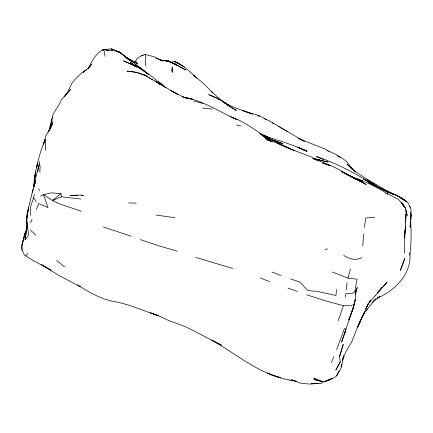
<?xml version="1.0" encoding="UTF-8"?>
<svg xmlns="http://www.w3.org/2000/svg" width="433" height="433" viewBox="0 0 433 433"><rect width="100%" height="100%" fill="white"/><g stroke="black" fill="none" stroke-linecap="round" stroke-linejoin="round"><path stroke-width="0.65" d="M289.986 380.131L289.709 380.071C260.006 375.086 237.23 354.356 211.753 340.262L221.355 345.079L186.12 326.958L168.345 320.344L159.339 316.177L150.078 312.718L158.559 315.662C143.085 310.878 128.32 303.625 112.179 301.222C99.639 298.472 88.354 291.69 77.539 285.006L80.137 286.651L59.278 275.653L41.508 264.671L51.029 270.138L34.045 261.012L24.584 255.254L22.045 250.22L22.056 244.645L26.981 226.578M410.673 221.03C411.345 232.364 411.361 243.774 409.791 255.048M34.164 186.233L34.18 180.345L35.506 171.517L37.682 162.895L36.675 167.598C38.369 157.856 41.476 148.389 45.416 139.334L45.416 150.089M404.639 253.051C404.195 240.288 405.564 227.644 405.856 214.909M405.856 215.082L405.553 222.205L405.661 214.849M145.596 66.027L145.775 56.701L145.158 54.374L141.504 55.787L137.288 58.32L135.388 61.432L133.57 61.87M410.148 225.322L410.111 227.325L410.966 218.378L410.993 209.22L409.391 205.237L407.561 202.352L399.334 196.858L406.711 201.821C395.399 192.615 380.396 190.027 368.147 182.174L390.582 193.102L380.748 188.582L392.168 193.665L388.022 192.117M362.794 245.933L363.612 234.145M30.38 215.25L30.721 206.173L33.579 197.724L34.331 194.325M405.553 222.205L405.775 216.679L405.483 215.385M34.299 186.185L34.418 183.527M34.629 178.883L35.241 174.407M34.31 186.444L34.44 183.998L34.218 186.558M404.628 232.949L404.731 231.162M405.775 216.679L405.532 220.208L406.241 211.217L405.331 207.58L399.307 200.322L397.7 199.023L387.735 193.843C376.764 187.305 365.463 181.2 353.133 177.633M27.062 226.486L26.976 227.688L26.592 225.458L26.494 216.273L32.302 192.225L35.712 180.328L34.57 184.923M410.684 219.677L411.047 214.795L410.733 212.332M336.452 289.547L335.97 295.506L317.443 291.404L307.809 290.575L299.842 281.97L290.608 278.96M34.424 180.09L33.98 187.067M34.537 178.813L35.322 174.656M410.852 216.754L411.047 214.795L410.652 216.624M27.008 225.62L25.087 239.822L28.61 235.124L26.646 219.894L28.546 207.624L27.647 213.437M346.292 289.682L347.098 282.652M34.299 182.369L33.893 185.849L34.44 181.963M364.462 227.293L365.723 218.032L374.729 217.247M345.307 297.319L345.81 293.704L352.262 293.341L354.746 291.831L357.068 279.188L347.948 278.067L332.23 272M26.646 219.894L27.447 214.725M355.26 293.601L355.731 290.619C356.218 300.87 352.662 310.65 348.749 319.949L353.041 308.274L355.314 299.679L352.078 311.619L353.041 308.274L341.626 342.07L345.729 330.352L344.571 333.648L345.902 328.609M25.087 239.822L27.068 227.801M332.344 378.263L330.33 379.882L323.927 381.868L334.227 377.657L336.593 375.871L341.193 367.861L343.564 355.704L342.351 360.976L345.442 352.586L351.905 341.458L359.796 321.519M34.521 184.956L36.02 176.821L39.744 161.417M34.802 177.146L34.18 180.345L35.252 175.013M35.051 175.868L35.3 174.586M314.315 378.123L314.055 379.4L323.137 381.803L314.315 378.123L314.055 379.4L323.045 381.96L321.27 383.459L311.116 383.676L316.918 383.411M35.501 173.162L35.766 171.917M48.491 132.303L53.14 114.171L59.954 103.124L61.297 99.877L70.46 89.42L64.138 97.003L66.558 94.021L72.251 82.698L75.033 79.369L82.183 72.43L86.53 69.929M49.871 129.689L51.646 121.933L49.411 130.669M37.741 171.582L39.111 165.666M52.339 117.554L51.706 120.986L52.317 124.72M347.948 278.067L350.492 268.996M355.228 294.765L357.274 287.42L355.785 292.01M43.43 144.411L45.838 135.848L52.025 125.04L50.196 128.98M32.302 192.225L33.265 188.88M34.748 183.673L35.712 180.328M339.613 356.31L343.212 344.462L339.613 356.31L340.186 362.031L335.813 370.101L340.251 361.956M352.451 304.967L350.844 305.736L343.45 305.758L338.178 320.723M22.267 244.721L21.65 246.534L22.045 250.22M36.432 209.485L38.586 203.526L47.879 207.537L43.592 194.65L51.338 192.853L60.999 193.583L61.356 196.766L52.512 200.468L43.592 194.65L40.442 196.198M344.554 328.182L336.641 349.81M360.326 321.032L359.157 324.133L357.344 327.278M360.797 319.792L361.501 317.93M360.651 320.166L359.157 324.133L368.185 303.695L365.917 308.702L370.183 300.61L369.024 302.174M43.652 143.848L45.416 139.334M333.962 356.624L331.245 362.681M357.799 326.596L364.581 311.955L361.311 318.52M30.494 222.871L32.129 219.363M338.417 372.088L338.969 370.919M341.442 365.647L341.994 364.472M337.729 373.473L336.593 375.871L338.146 372.678M340.858 366.875L341.707 365.073M359.238 322.699L359.828 321.502M357.918 326.341L358.632 325.21M370.664 300.329L369.289 302.375L375.73 295.301M363.103 314.975L369.436 306.396L375.801 298.824L373.598 301.065M26.094 255.746L27.744 253.516M88.251 68.636L91.753 64.068L88.143 68.739C91.72 61.632 95.531 53.362 103.092 49.698L112.71 50.591L111.898 48.907L120.58 52.886L114.085 50.141M83.466 72.327L85.279 70.427L83.423 72.306M377.408 292.789L387.08 282.278L378.285 291.88L382.339 287.312L375.465 295.593M85.951 70.151L89.447 67.077M371.909 302.878L379.92 296.269L377.506 297.909M60.999 193.583L52.512 200.468L59.797 203.959L81.491 211.299M367.292 309.568L366.291 310.288M377.116 298.25C395.085 290.483 412.037 273.759 409.872 252.764M323.927 381.868L332.252 378.128M174.618 61.54L184.209 66.812L174.835 61.454C183.376 65.426 190.417 71.689 196.918 78.373M361.939 257.586C355.969 260.92 349.063 258.912 343.705 255.383M102.161 50.185L104.938 49.432L111.135 48.897L120.412 52.696L128.509 59.359L119.503 52.09L115.568 51.089M170.364 62.482L174.835 61.454M324.842 249.419L327.532 248.91M141.504 55.787L143.263 55.559M118.182 52.204L119.503 52.09L120.412 52.696L117.89 51.96M118.22 52.198L119.503 52.09L132.011 61.778L126.696 58L134.528 63.418L141.477 69.421M318.217 383.416L309.876 384.103L300.285 383.135L291.425 379.741L296.865 381.359M81.474 195.505L83.423 195.445L80.446 195.018L70.33 195.407L77.55 195.505M166.24 60.934L168.794 61.188L185.892 70.032L178.174 65.681L168.859 61.242L160.6 59.965M166.169 61.161L168.794 61.188L160.383 60.192L168.859 61.242L177.422 65.361L167.566 60.901L176.41 64.349L175.094 64.208M128.666 202.98L136.281 203.088M106.112 50.336L108.753 50.439M111.389 50.537L112.71 50.591M136.406 63.792L137.689 63.857L135.838 61.242M202.747 108.142L212.354 109.067M80.69 199.05L61.356 196.766M174.943 217.756L155.999 215.022M289.709 380.071L296.805 381.56M319.5 160.102L328.133 162.061L313.719 158.516M236.559 124.969L240.97 126.073M193.697 101.019L202.866 103.384M343.45 305.758L325.037 300.681L306.58 294.749M313.811 158.554L320.111 160.248L313.589 158.473M177.232 251.178L158.803 245.798L140.324 239.584M145.158 54.374L154.289 56.864L162.591 61.058L159.588 59.716M232.581 268.455L195.705 257.37M257.678 115.714L259.611 116.336M103.363 227.038L131.069 236.158M329.724 165.541L322.574 163.046L331.608 165.866L340.176 170.218L348.576 175.143M128.617 58.985L130.403 59.613L135.139 62.958L131.318 60.647M262.847 136.043L282.917 143.767L273.472 140.189M288.075 288.134L297.33 291.452M353.761 177.871L362.594 181.064L353.761 177.584L347.704 174.672M302.017 149.374L306.434 150.982L297.677 147.247L307.186 151.317C292.67 144.654 277.337 140.054 262.16 135.166L269.575 137.748L261.305 134.582L268.33 137.505L260.238 133.748M380.694 188.75L387.053 191.695L395.957 194.942L397.629 195.949M264.471 136.812L275.101 141.299L268.687 138.533M229.863 116.531C245.538 121.651 258.284 132.411 271.762 141.456M272.092 272.065L280.985 275.518M129.602 59.667L131.48 60.409L124.293 55.852M260.309 277.948L269.58 281.645M392.726 193.897L396.439 195.407M343.991 172.859L361.983 181.828L341.144 171.387L366.172 184.469L355.276 178.824M389.435 192.533L392.174 193.67M155.923 58.006L161.774 60.447M132.222 64.528L123.454 60.831L140.849 68.701L150.132 75.05L164.01 86.373M232.478 117.695L237.452 119.773C219.618 112.131 203.077 100.407 183.624 97.279L192.755 99.26L183.581 97.209L182.477 96.705L186.017 98.085L183.581 97.209L171.003 90.654L173.92 92.31M111.135 48.897L112.905 49.643M264.179 118.577L269.959 121.175L297.07 137.174M266.355 137.532L267.518 138.03M323.586 159.615L316.55 156.54C337.334 163.717 356.96 173.806 375.276 185.946L371.059 183.56L388.26 192.068M387.053 191.695L389.96 192.972M391.123 193.481L392.872 194.249M260.931 134.295L267.031 137.017M327.039 150.37L335.743 154.272L340.073 157.401M346.162 174.131L349.101 175.581M316.225 160.064L312.75 158.478L321.659 161.709L330.319 165.752M268.725 140.606L266.414 139.54L275.42 142.435L285.244 147.004L311.83 157.157L318.591 160.962M262.398 135.345L271.21 139.61M260.238 133.754L267.145 137.061L259.697 133.353M363.812 179.186L367.839 181.124L363.341 178.861M354.259 177.979L354.871 178.277M303.549 141.017L298.348 138.446L326.011 149.401L328.452 151.426M267.794 372.97L271.28 374.707L267.74 372.997M262.366 135.453L268.649 138.647L261.288 134.663M368.862 182.104L377.414 186.515L364.759 179.733M352.305 177.254L344.625 173.216M130.82 60.252L137.689 63.857M350.237 176.177L357.057 179.771M352.906 177.568L354.091 178.196M304.718 141.515L297.374 137.304M271.107 141.439L265.461 138.316L271.004 141.45M375.795 186.239L377.863 187.392M272.33 122.983L273.461 123.616M387.042 193.784L385.955 193.167L387.632 194.163M386.171 190.244L392.926 194.06M385.061 189.546L376.629 184.75L366.886 179.906L375.032 184.296L356.592 172.356L350.275 167.349L353.117 169.806M398.463 196.393L397.294 195.727L398.43 196.425M399.637 197.064L405.505 200.414L406.441 201.686L400.146 197.475M278.316 126.366L279.491 127.031M280.66 127.703L284.762 130.052M285.932 130.723L287.691 131.724M385.359 190.092L386.485 190.742M131.053 64.041L134.528 66.06M266.463 119.697L260.287 116.093L242.236 110.404L252.325 114.101L234.556 107.487L227.33 104.337L217.55 98.329L208.776 94.665L216.359 97.918L219.228 99.817M229.198 105.576L223.601 102.291L229.133 105.549M399.291 196.993L404.314 199.986L398.744 196.625M270.939 141.32L264.709 137.586L270.046 140.974M174.477 92.646L177.822 94.659M369.333 182.353L375.276 185.946M148.162 77.22L144.27 74.833L177.855 94.551M268.904 139.827L272.227 141.927M149.277 77.902L150.386 78.579M151.501 79.261L152.611 79.943M387.584 191.418L388.688 192.095M228.527 105.1L222.903 101.636L227.98 104.975M155.463 81.252L160.416 84.603M154.96 80.906L160.427 84.614M338.552 156.486L337.486 155.761L342.005 158.11L346.194 161.125L353.111 169.768M228.067 104.959L221.517 100.451L222.497 101.317L211.428 91.596L212.939 92.938M135.491 64.598L141.488 68.733L148.167 74.195M136.774 67.039L130.252 62.32L136.541 66.855M136.579 66.909L131.41 63.223L135.572 66.666M138.159 66.666L139.783 67.846M139.394 67.965L141.456 69.475M148.243 74.287L142.89 70.206M39.284 163.972L40.193 166.445L39.749 171.668L40.356 172.329M159.972 83.196L158.473 81.983L163.934 86.351L158.364 81.621L163.907 86.232M164.978 87.038L166.045 87.85M140.319 68.235L141.347 69.026M56.62 260.455L64.571 266.863M160.973 84.007L163.972 86.432M162.84 85.425L165.081 87.298M354.535 171.035L355.482 171.852L347.044 164.139L349.777 166.824M30.305 229.972L35.923 235.173M212.663 92.689L203.31 83.309L193.778 75.396L195.18 76.755M351.596 168.61L352.965 169.953M103.092 49.698L104.093 50.748L105.051 56.317M405.505 200.414L406.565 202.027M409.391 206.33L410.1 207.402M33.579 197.724L36.258 201.978M402.235 203.819L401.532 202.682L402.555 203.667L404.151 206.584M402.939 204.955L403.637 206.092M403.67 205.399L404.855 207.743M38.743 188.718L39.49 190.612M403.275 205.648L402.555 203.667L403.459 206.189M405.9 211.683L407.242 215.455L405.748 209.502M26.494 216.273L26.63 217.545M26.83 219.461L27.03 221.371M27.165 222.649L27.701 227.747M410.468 221.144L410.522 223.845L410.468 221.209M52.047 120.607L52.106 124.19M172.74 69.973L172.626 72.544L171.49 70.455L172.366 66.839L172.74 69.973M405.618 225.804L404.292 238.22L405.618 225.804M24.21 236.017L22.056 244.645L25.206 232.683L24.21 236.017M404.731 258.653L400.379 270.311L404.731 258.653M136.823 72.327L126.939 71.131L136.455 72.354L146.083 75.797L136.823 72.327M280.514 377.744L270.614 374.464L280.514 377.744M236.304 110.431L226.854 104.613L236.304 110.431M286.413 146.998L276.611 142.36L294.629 150.825L286.413 146.998M146.489 72.971L139.318 67.191L146.489 72.971"/></g></svg>
